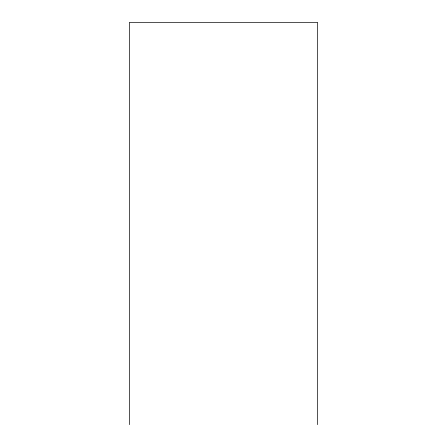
<?xml version="1.0" encoding="UTF-8"?>
<svg xmlns="http://www.w3.org/2000/svg" width="447" height="447" viewBox="0 0 447 447"><rect width="100%" height="100%" fill="white"/><g stroke="black" fill="none" stroke-linecap="round" stroke-linejoin="round"><path stroke-width="0.67" d="M317.56 424.65L317.56 22.35L129.44 22.35L129.44 424.65"/></g></svg>
